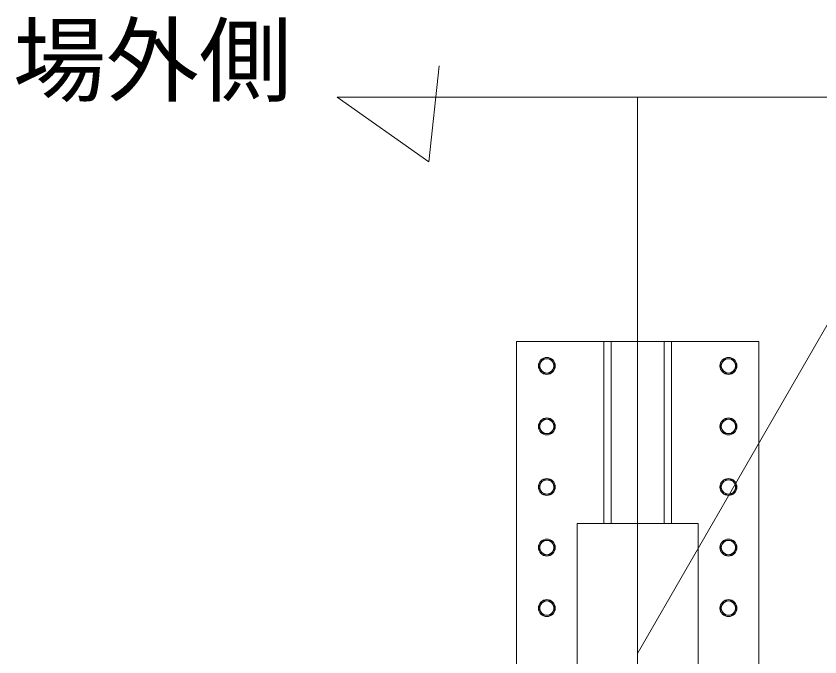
# Model space of a CAD drawing. Units: millimetres, scale not verified. Extents: x -16120 to 16120, y -26100 to 26100.
# Drawn here: x 6202 to 7530, y -16378 to -15319 of the extents above; entities that cross this region are included whole.
import ezdxf
from ezdxf.enums import TextEntityAlignment as Align

# ---------------------------------------------------------------- set-up
doc = ezdxf.new("R2010")
doc.units = ezdxf.units.MM
doc.header["$LTSCALE"] = 150
doc.linetypes.add('CHAIN2', pattern=[12, 9, -1, 1, -1])
for name, color, linetype, lineweight in [('0-6_ﾎﾞﾙﾄ類', 134, 'Continuous', 18), ('1-0_大型連結用梁42', 134, 'Continuous', 18), ('1-6_通芯', 134, 'CHAIN2', 18), ('1-B_文字', 134, 'Continuous', 18)]:
    doc.layers.add(name, color=color, linetype=linetype, lineweight=lineweight)
doc.styles.add('ＭＳ ゴシック', font='')
doc.styles.get('ＭＳ ゴシック').set_extended_font_data('MS Gothic')

msp = doc.modelspace()

# ---------------------------------------------------------------- linework, layer by layer
at = {"layer": '0-6_ﾎﾞﾙﾄ類'}
for points in [[(7071.7, -15885.2), (7064.9, -15897), (7071.7, -15908.8), (7085.4, -15908.8), (7092.2, -15897), (7085.4, -15885.2)], [(7385.4, -15885.2), (7392.2, -15897), (7385.4, -15908.8), (7371.7, -15908.8), (7364.9, -15897), (7371.7, -15885.2)], [(7071.7, -15985.2), (7064.9, -15997), (7071.7, -16008.8), (7085.4, -16008.8), (7092.2, -15997), (7085.4, -15985.2)], [(7385.4, -15985.2), (7392.2, -15997), (7385.4, -16008.8), (7371.7, -16008.8), (7364.9, -15997), (7371.7, -15985.2)], [(7071.7, -16085.2), (7064.9, -16097), (7071.7, -16108.8), (7085.4, -16108.8), (7092.2, -16097), (7085.4, -16085.2)], [(7385.4, -16085.2), (7392.2, -16097), (7385.4, -16108.8), (7371.7, -16108.8), (7364.9, -16097), (7371.7, -16085.2)], [(7071.7, -16185.2), (7064.9, -16197), (7071.7, -16208.8), (7085.4, -16208.8), (7092.2, -16197), (7085.4, -16185.2)], [(7385.4, -16185.2), (7392.2, -16197), (7385.4, -16208.8), (7371.7, -16208.8), (7364.9, -16197), (7371.7, -16185.2)], [(7071.7, -16285.2), (7064.9, -16297), (7071.7, -16308.8), (7085.4, -16308.8), (7092.2, -16297), (7085.4, -16285.2)], [(7385.4, -16285.2), (7392.2, -16297), (7385.4, -16308.8), (7371.7, -16308.8), (7364.9, -16297), (7371.7, -16285.2)]]:
    msp.add_lwpolyline(points, close=True, dxfattribs=at)
for centre, radius in [((7078.6, -15897), 14), ((7078.6, -15897), 11.8), ((7378.6, -15897), 14), ((7378.6, -15897), 11.8), ((7078.6, -15997), 14), ((7378.6, -15997), 14), ((7078.6, -15997), 11.8), ((7378.6, -15997), 11.8), ((7078.6, -16097), 14), ((7078.6, -16097), 11.8), ((7378.6, -16097), 14), ((7378.6, -16097), 11.8), ((7078.6, -16197), 14), ((7378.6, -16197), 14), ((7078.6, -16197), 11.8), ((7378.6, -16197), 11.8), ((7078.6, -16297), 14), ((7078.6, -16297), 11.8), ((7378.6, -16297), 14), ((7378.6, -16297), 11.8)]:
    msp.add_circle(centre, radius, dxfattribs=at)
at = {"layer": '1-0_大型連結用梁42'}
msp.add_line((7228.6, -16157), (7228.6, -16547), dxfattribs=at)
msp.add_lwpolyline([(7333.1, -16647), (7428.6, -16647), (7428.6, -15857), (7028.6, -15857), (7028.6, -16647), (7124.1, -16647)], dxfattribs=at)
for points in [[(7172.6, -16157), (7184.6, -16157), (7184.6, -15857), (7172.6, -15857)], [(7284.6, -16157), (7272.6, -16157), (7272.6, -15857), (7284.6, -15857)], [(7128.6, -16157), (7328.6, -16157), (7328.6, -16547), (7128.6, -16547)]]:
    msp.add_lwpolyline(points, close=True, dxfattribs=at)
at = {"layer": '1-6_通芯'}
msp.add_line((7228.6, -15453.2), (7228.6, -23329.5), dxfattribs=at)
at = {"layer": '1-B_文字'}
msp.add_line((6884, -15560), (6900.7, -15401.6), dxfattribs=at)
for points in [[(7724.5, -15453.2), (6732.6, -15453.2), (6884, -15560)], [(7228.6, -16372.1), (7574.3, -15773.2), (7574.9, -15773.2)]]:
    msp.add_lwpolyline(points, dxfattribs=at)

# ---------------------------------------------------------------- texts
at = {"layer": '1-B_文字', "style": 'ＭＳ ゴシック'}
msp.add_text('場外側', height=112.6, dxfattribs=at).set_placement((6196.8, -15482.4), align=Align.BOTTOM_LEFT)

doc.saveas('drawing.dxf')
